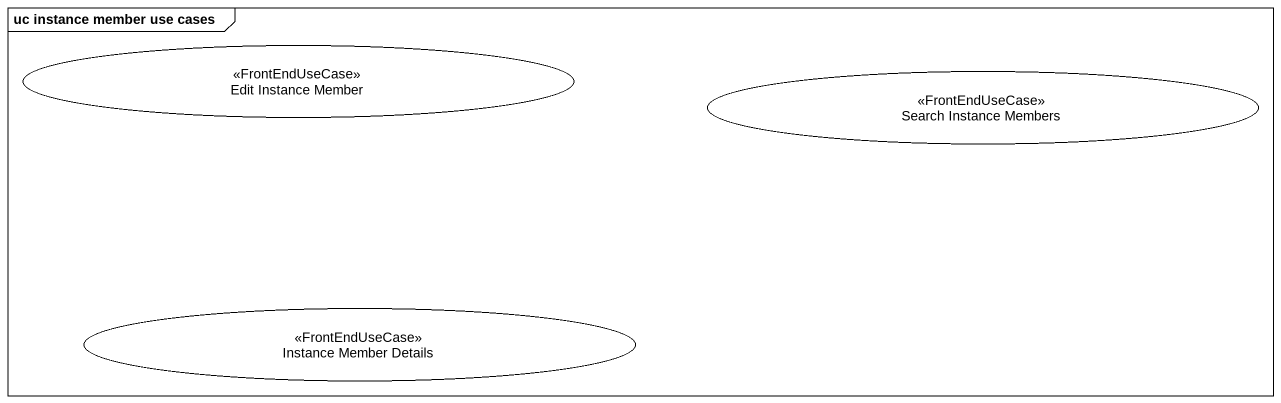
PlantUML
@startuml
mainframe uc instance member use cases
usecase "Edit Instance Member" as Edit_Instance_Member <<FrontEndUseCase>>
usecase "Search Instance Members" as Search_Instance_Members <<FrontEndUseCase>>
usecase "Instance Member Details" as Instance_Member_Details <<FrontEndUseCase>>
@enduml
